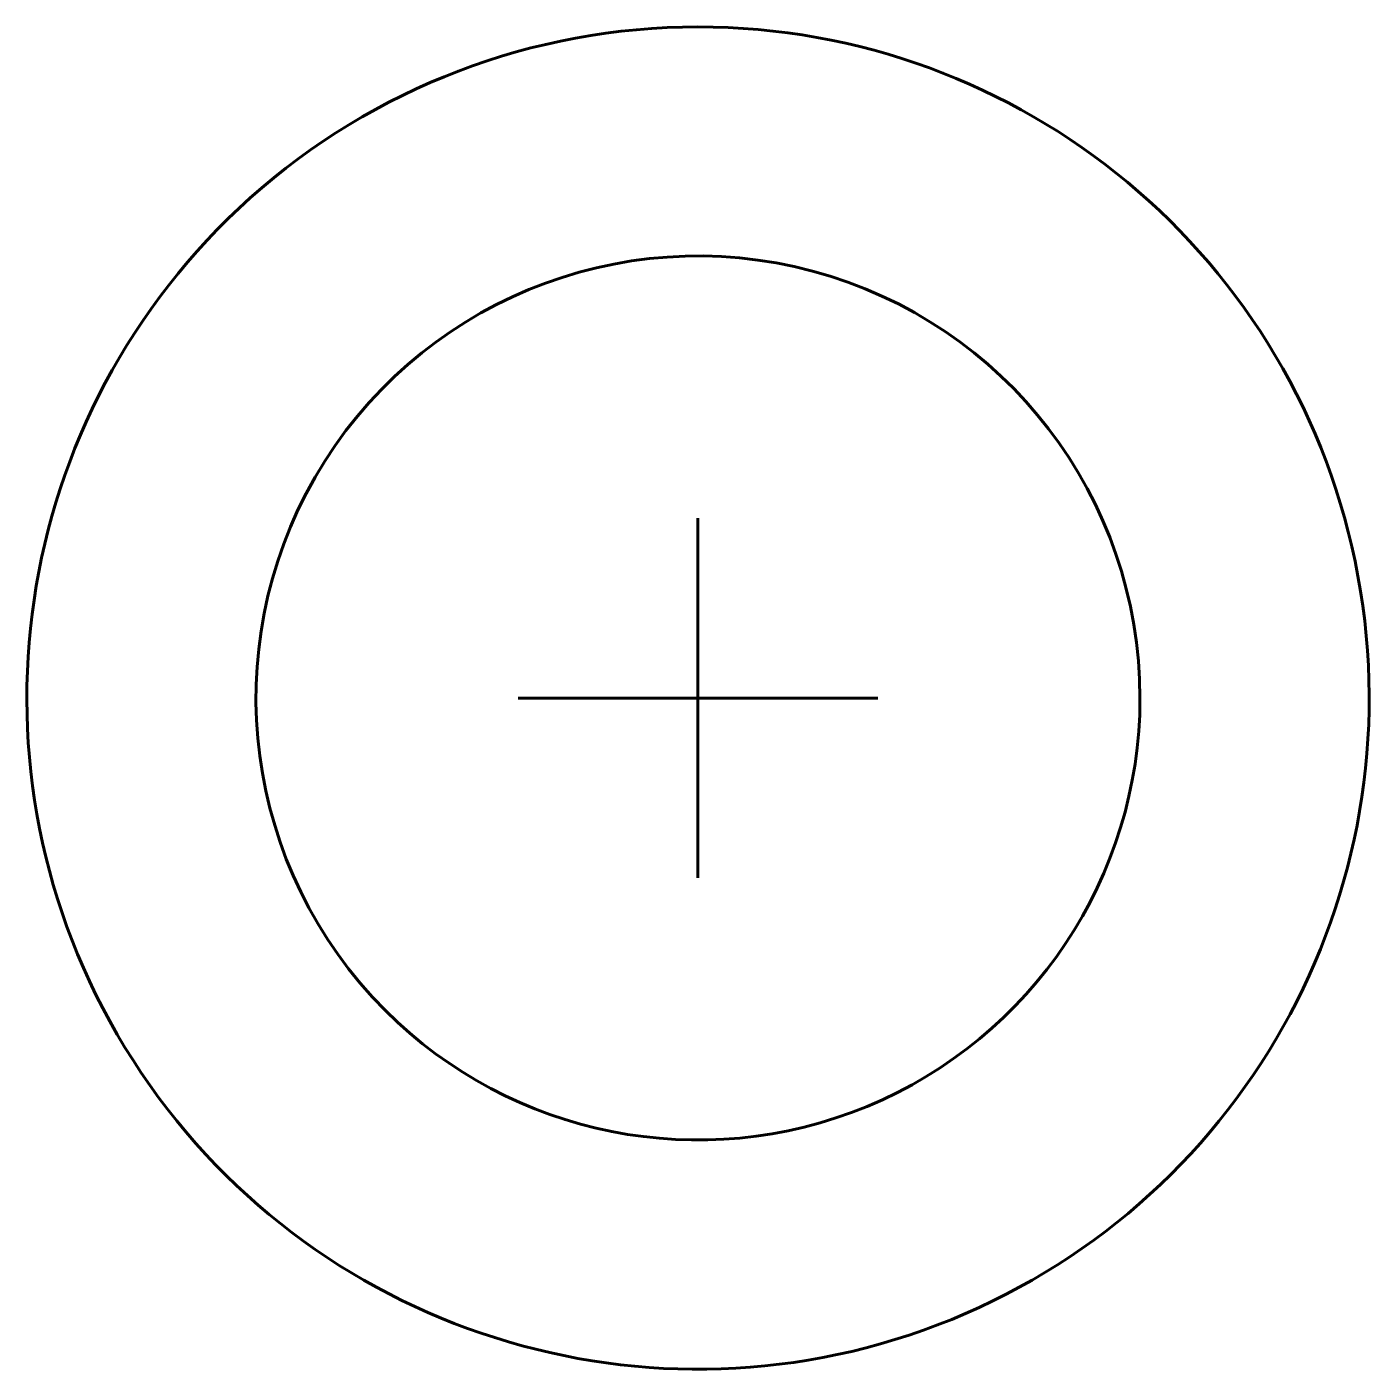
# Model space of a CAD drawing. Header units: millimetres. Extents: x -106 to 25, y -33 to 22.
# Drawn here: x 21.593 to 25.327, y 18.594 to 22.328 of the extents above; entities outside this region: 2.
import ezdxf

# ---------------------------------------------------------------- set-up
doc = ezdxf.new("R2010")
doc.units = ezdxf.units.MM
doc.linetypes.add('K5LT_BASIC', pattern=[0])

msp = doc.modelspace()

# ---------------------------------------------------------------- linework, layer by layer
at = {"color": 150, "linetype": 'K5LT_BASIC', "lineweight": 60, "true_color": 0x0080ff}
for p, q in [((23.4597, 19.9611), (23.4597, 20.9611)), ((22.9597, 20.4611), (23.9597, 20.4611))]:
    msp.add_line(p, q, dxfattribs=at)
for centre, radius in [((-10.2816, -18.451), 1.5), ((-104.5154, -31.659), 1.5077)]:
    msp.add_circle(centre, radius, dxfattribs=at)
for radius, start, end in [(1.8669, 131.8367, 90), (1.8669, 90, 131.8367), (1.2295, 0, 225), (1.2295, 225, 0)]:
    msp.add_arc((23.4597, 20.4611), radius, start, end, dxfattribs=at)

doc.saveas('drawing.dxf')
